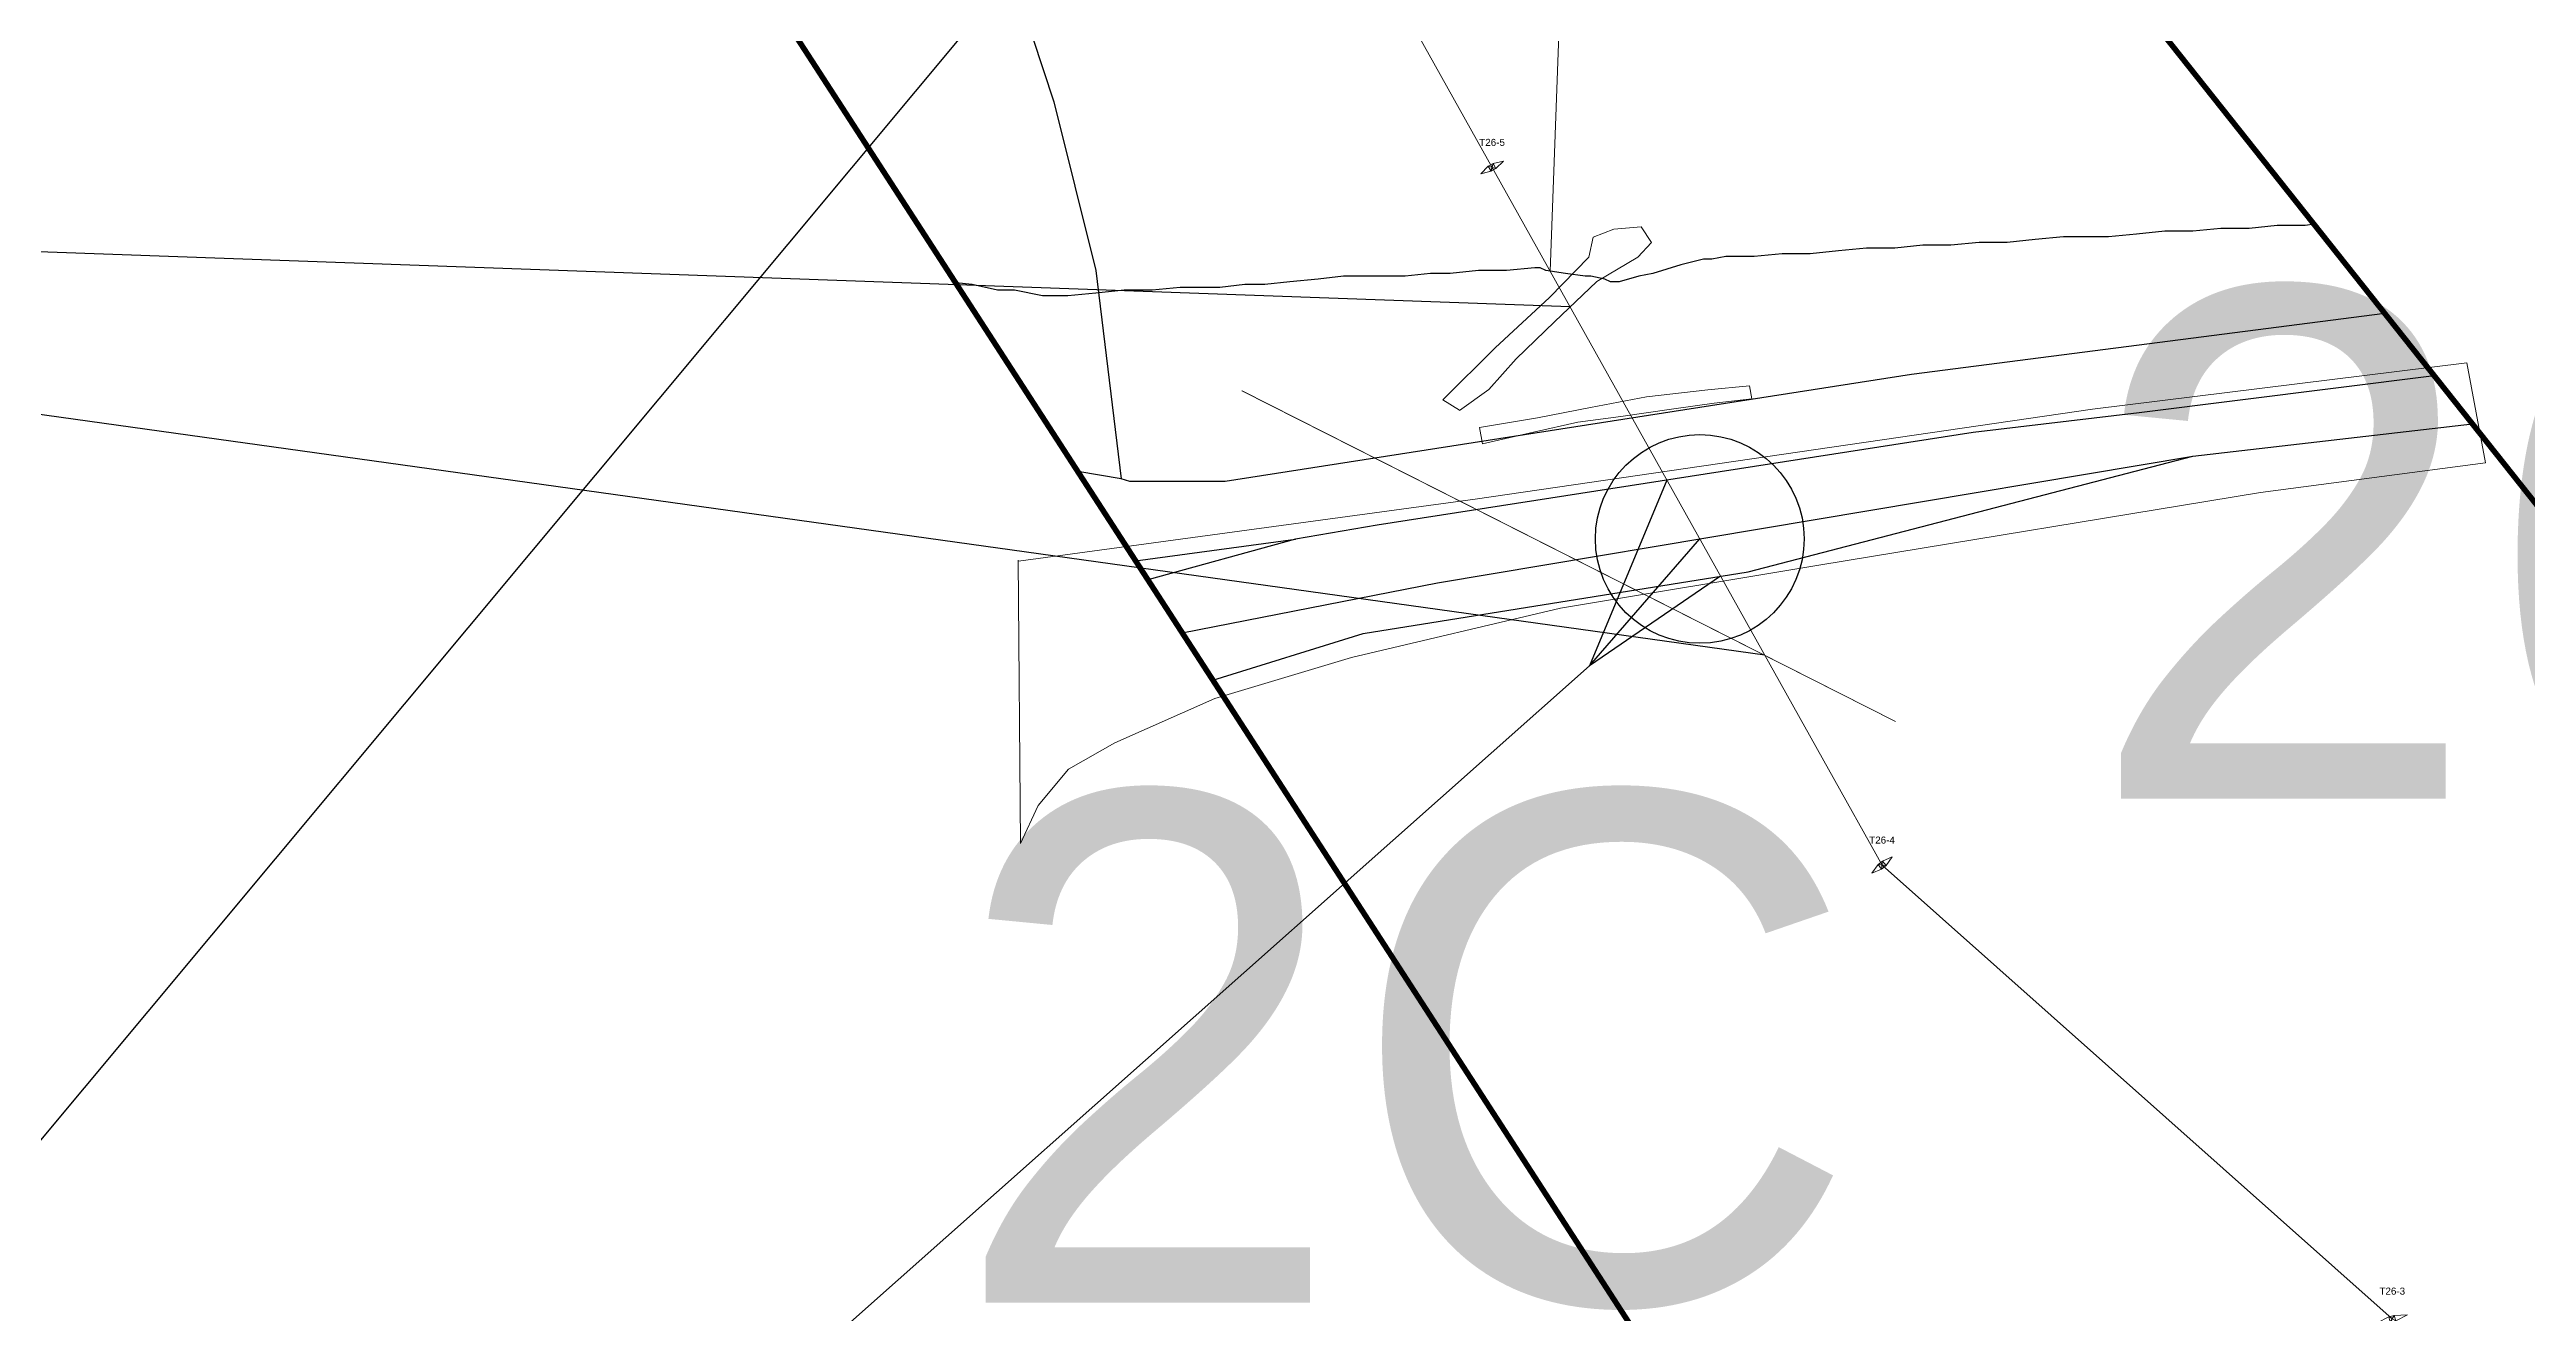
# Model space of a CAD drawing. Header units: metres. Extents: x -4 to 509425, y 7549 to 4732445.
# Drawn here: x 502728 to 503609, y 4727671 to 4728120 of the extents above; entities that cross this region are included whole.
import ezdxf

# ---------------------------------------------------------------- set-up
doc = ezdxf.new("R2010")
doc.units = ezdxf.units.M
doc.header["$LTSCALE"] = 0.01
doc.header["$MEASUREMENT"] = 0
doc.linetypes.add('ACAD_ISO03W100', pattern=[30, 12, -18])
doc.layers.get('0').update_dxf_attribs({"lineweight": 0})
for name, color, linetype in [('-- cruces', 6, 'Continuous'), ('-----caminos burgos', 2, 'Continuous'), ('_00_GASEODUCTOS_IGN', 190, 'Continuous'), ('autovias y carreteras CyL', 2, 'Continuous'), ('conducciones combustible CyL', 5, 'Continuous'), ('Cruces no definidos proyecto', 3, 'Continuous'), ('gasoductosoleoducto  burgos', 2, 'Continuous')]:
    doc.layers.add(name, color=color, linetype=linetype)
for name, color, linetype, lineweight in [('---contorno', 7, 'Continuous', 0), ('Apoyos__ptw_', 7, 'Continuous', 0), ('Carretera__ptw_', 32, 'Continuous', 0), ('Cañada real vía verde camino o similar__ptw_', 32, 'Continuous', 0), ('Cruces no defindos en pyp', 4, 'Continuous', 0), ('Denominación apoyos__ptw_', 7, 'Continuous', 0), ('LEAR TRAMOS AEREOS', 2, 'Continuous', 0), ('LEAR TRAMOS AEREOS TEXTO', 2, 'Continuous', 0), ('Línea eléctrica__ptw_', 1, 'Continuous', 0), ('VCRB TEXTOS', 7, 'Continuous', 0), ('VCRB TRAMOS AEREOS', 2, 'Continuous', 0)]:
    doc.layers.add(name, color=color, linetype=linetype, lineweight=lineweight)
doc.styles.add('SOLARIA 2', font='arial.ttf')
doc.styles.get("Standard").update_dxf_attribs({"font": 'arial.ttf'})

# ---------------------------------------------------------------- blocks, each defined once
blk = doc.blocks.new('ggg')
for p, q in [((503067.95, 4728386, 473), (503072.15, 4728377.48, 473)), ((503077.97, 4728380.35, -7321.03), (503069.69, 4728386.98, 473)), ((503077.97, 4728380.35, -7321.03), (503072.15, 4728377.48, 473))]:
    blk.add_line(p, q)
at = {"layer": 'Apoyos__ptw_', "linetype": 'Continuous', "elevation": 473, "flags": 128}
blk.add_lwpolyline([(503068.33, 4728387.36), (503066.97, 4728387.75), (503068.72, 4728388.72), (503067.95, 4728386), (503069.69, 4728386.98), (503073.5, 4728378.11), (503067.95, 4728386), (503066.97, 4728387.75), (503069.69, 4728386.98), (503068.72, 4728388.72)], dxfattribs=at)
for points in [[(503237.14, 4728075.87), (503240.77, 4728076.76), (503239.8, 4728078.5), (503242.52, 4728077.73), (503241.54, 4728079.48), (503245.18, 4728080.36), (503242.52, 4728077.73), (503240.77, 4728076.76), (503241.54, 4728079.48), (503239.8, 4728078.5)], [(503376.23, 4727827.13), (503379.67, 4727828.6), (503378.41, 4727830.16), (503381.23, 4727829.86), (503379.97, 4727831.42), (503383.41, 4727832.89), (503381.23, 4727829.86), (503379.67, 4727828.6), (503379.97, 4727831.42), (503378.41, 4727830.16)], [(503555.82, 4727667.23), (503560.52, 4727667.4), (503560.02, 4727669.34), (503562.46, 4727667.9), (503561.96, 4727669.84), (503566.66, 4727670.02), (503562.46, 4727667.9), (503560.52, 4727667.4), (503561.96, 4727669.84), (503560.02, 4727669.34)], [(503475.84, 4727441.06), (503478.9, 4727438.92), (503479.57, 4727440.8), (503480.78, 4727438.25), (503481.45, 4727440.14), (503484.51, 4727437.99), (503480.78, 4727438.25), (503478.9, 4727438.92), (503481.45, 4727440.14), (503479.57, 4727440.8)]]:
    blk.add_lwpolyline(points, close=True, dxfattribs=at)
at = {"layer": 'Carretera__ptw_', "linetype": 'Continuous', "elevation": 473, "flags": 128}
blk.add_lwpolyline([(503072.77, 4727938.08), (503235.11, 4727960.07), (503454.7, 4727992.19), (503587.71, 4728008.6), (503594.35, 4727972.99), (503514.4, 4727962.52), (503357.3, 4727936.68), (503265.48, 4727921.32), (503191.12, 4727903.87), (503142.59, 4727889.2), (503106.98, 4727873.49), (503090.58, 4727864.07), (503079.75, 4727851.15), (503073.47, 4727837.71), (503072.6, 4727938.43), (503072.77, 4727938.08)], dxfattribs=at)
blk.add_lwpolyline([(503072.77, 4727938.08), (503235.11, 4727960.07), (503454.7, 4727992.19), (503587.71, 4728008.6), (503594.35, 4727972.99), (503514.4, 4727962.52), (503357.3, 4727936.68), (503265.48, 4727921.32), (503191.12, 4727903.87), (503142.59, 4727889.2), (503106.98, 4727873.49), (503090.58, 4727864.07), (503079.75, 4727851.15), (503073.47, 4727837.71), (503072.6, 4727938.43), (503072.77, 4727938.08)], dxfattribs=at)
at = {"layer": 'Cañada real vía verde camino o similar__ptw_', "linetype": 'Continuous', "elevation": 473, "flags": 128}
for points in [[(503229.61, 4727991.67), (503229.52, 4727991.75), (503223.67, 4727995.51), (503223.67, 4727995.51), (503223.67, 4727995.51), (503223.67, 4727995.51), (503223.67, 4727995.51), (503223.67, 4727995.51), (503223.67, 4727995.51), (503223.67, 4727995.51), (503223.67, 4727995.51), (503223.67, 4727995.51), (503223.67, 4727995.51), (503223.67, 4727995.51), (503223.67, 4727995.51), (503223.67, 4727995.51), (503223.67, 4727995.51), (503223.67, 4727995.51), (503223.67, 4727995.51), (503223.67, 4727995.51), (503223.67, 4727995.51), (503223.67, 4727995.51), (503223.67, 4727995.51), (503223.67, 4727995.51), (503223.67, 4727995.51), (503223.67, 4727995.51), (503223.67, 4727995.51), (503223.67, 4727995.51), (503223.67, 4727995.51), (503223.67, 4727995.51), (503223.67, 4727995.51), (503223.67, 4727995.51), (503223.67, 4727995.51), (503223.67, 4727995.51), (503223.67, 4727995.51), (503223.67, 4727995.51), (503223.67, 4727995.51), (503242.26, 4728013.92), (503242.26, 4728013.92), (503261.55, 4728031.9), (503275.6, 4728046.13), (503277.09, 4728053.29), (503277.09, 4728053.29), (503277.09, 4728053.29), (503277.09, 4728053.29), (503277.09, 4728053.29), (503277.09, 4728053.29), (503277.09, 4728053.29), (503277.09, 4728053.29), (503277.09, 4728053.29), (503277.09, 4728053.29), (503277.09, 4728053.29), (503277.09, 4728053.29), (503277.09, 4728053.29), (503277.09, 4728053.29), (503277.09, 4728053.29), (503277.09, 4728053.29), (503277.09, 4728053.29), (503277.09, 4728053.29), (503277.09, 4728053.29), (503277.09, 4728053.29), (503284.42, 4728056.17), (503284.42, 4728056.17), (503284.42, 4728056.17), (503284.42, 4728056.17), (503284.42, 4728056.17), (503284.42, 4728056.17), (503284.42, 4728056.17), (503294.2, 4728056.95), (503294.2, 4728056.95), (503294.2, 4728056.95), (503294.2, 4728056.95), (503294.2, 4728056.95), (503294.2, 4728056.95), (503294.2, 4728056.95), (503294.2, 4728056.95), (503294.2, 4728056.95), (503294.2, 4728056.95), (503294.2, 4728056.95), (503294.2, 4728056.95), (503294.2, 4728056.95), (503294.2, 4728056.95), (503294.2, 4728056.95), (503294.2, 4728056.95), (503294.2, 4728056.95), (503294.2, 4728056.95), (503294.2, 4728056.95), (503294.2, 4728056.95), (503294.2, 4728056.95), (503297.86, 4728051.37), (503297.86, 4728051.37), (503297.86, 4728051.37), (503297.86, 4728051.37), (503297.86, 4728051.37), (503297.86, 4728051.37), (503297.86, 4728051.37), (503297.86, 4728051.37), (503297.86, 4728051.37), (503297.86, 4728051.37), (503297.86, 4728051.37), (503297.86, 4728051.37), (503297.86, 4728051.37), (503297.86, 4728051.37), (503297.86, 4728051.37), (503297.86, 4728051.37), (503297.86, 4728051.37), (503297.86, 4728051.37), (503297.86, 4728051.37), (503297.86, 4728051.37), (503297.86, 4728051.37), (503297.86, 4728051.37), (503297.86, 4728051.37), (503297.86, 4728051.37), (503297.86, 4728051.37), (503297.86, 4728051.37), (503292.97, 4728046.13), (503292.97, 4728046.13), (503292.97, 4728046.13), (503292.97, 4728046.13), (503292.97, 4728046.13), (503292.97, 4728046.13), (503278.4, 4728037.49), (503263.3, 4728023.17), (503249.77, 4728010), (503240, 4727999.17), (503240, 4727999.17), (503240, 4727999.17), (503240, 4727999.17), (503240, 4727999.17), (503229.61, 4727991.67), (503229.61, 4727991.67), (503229.61, 4727991.67), (503229.61, 4727991.67), (503229.61, 4727991.67), (503229.61, 4727991.67), (503229.61, 4727991.67), (503229.61, 4727991.67), (503229.61, 4727991.67), (503229.61, 4727991.67), (503229.61, 4727991.67), (503229.61, 4727991.67), (503229.61, 4727991.67), (503229.61, 4727991.67), (503229.61, 4727991.67), (503229.61, 4727991.67), (503229.61, 4727991.67), (503229.61, 4727991.67), (503229.61, 4727991.67), (503229.61, 4727991.67), (503229.61, 4727991.67), (503229.61, 4727991.67), (503229.61, 4727991.67), (503229.61, 4727991.67), (503229.61, 4727991.67), (503229.61, 4727991.67), (503229.61, 4727991.67), (503229.61, 4727991.67)], [(503229.61, 4727991.67), (503229.52, 4727991.75), (503223.67, 4727995.51), (503223.67, 4727995.51), (503223.67, 4727995.51), (503223.67, 4727995.51), (503223.67, 4727995.51), (503223.67, 4727995.51), (503223.67, 4727995.51), (503223.67, 4727995.51), (503223.67, 4727995.51), (503223.67, 4727995.51), (503223.67, 4727995.51), (503223.67, 4727995.51), (503223.67, 4727995.51), (503223.67, 4727995.51), (503223.67, 4727995.51), (503223.67, 4727995.51), (503223.67, 4727995.51), (503223.67, 4727995.51), (503223.67, 4727995.51), (503223.67, 4727995.51), (503223.67, 4727995.51), (503223.67, 4727995.51), (503223.67, 4727995.51), (503223.67, 4727995.51), (503223.67, 4727995.51), (503223.67, 4727995.51), (503223.67, 4727995.51), (503223.67, 4727995.51), (503223.67, 4727995.51), (503223.67, 4727995.51), (503223.67, 4727995.51), (503223.67, 4727995.51), (503223.67, 4727995.51), (503223.67, 4727995.51), (503223.67, 4727995.51), (503242.26, 4728013.92), (503242.26, 4728013.92), (503261.55, 4728031.9), (503275.6, 4728046.13), (503277.09, 4728053.29), (503277.09, 4728053.29), (503277.09, 4728053.29), (503277.09, 4728053.29), (503277.09, 4728053.29), (503277.09, 4728053.29), (503277.09, 4728053.29), (503277.09, 4728053.29), (503277.09, 4728053.29), (503277.09, 4728053.29), (503277.09, 4728053.29), (503277.09, 4728053.29), (503277.09, 4728053.29), (503277.09, 4728053.29), (503277.09, 4728053.29), (503277.09, 4728053.29), (503277.09, 4728053.29), (503277.09, 4728053.29), (503277.09, 4728053.29), (503277.09, 4728053.29), (503284.42, 4728056.17), (503284.42, 4728056.17), (503284.42, 4728056.17), (503284.42, 4728056.17), (503284.42, 4728056.17), (503284.42, 4728056.17), (503284.42, 4728056.17), (503294.2, 4728056.95), (503294.2, 4728056.95), (503294.2, 4728056.95), (503294.2, 4728056.95), (503294.2, 4728056.95), (503294.2, 4728056.95), (503294.2, 4728056.95), (503294.2, 4728056.95), (503294.2, 4728056.95), (503294.2, 4728056.95), (503294.2, 4728056.95), (503294.2, 4728056.95), (503294.2, 4728056.95), (503294.2, 4728056.95), (503294.2, 4728056.95), (503294.2, 4728056.95), (503294.2, 4728056.95), (503294.2, 4728056.95), (503294.2, 4728056.95), (503294.2, 4728056.95), (503294.2, 4728056.95), (503297.86, 4728051.37), (503297.86, 4728051.37), (503297.86, 4728051.37), (503297.86, 4728051.37), (503297.86, 4728051.37), (503297.86, 4728051.37), (503297.86, 4728051.37), (503297.86, 4728051.37), (503297.86, 4728051.37), (503297.86, 4728051.37), (503297.86, 4728051.37), (503297.86, 4728051.37), (503297.86, 4728051.37), (503297.86, 4728051.37), (503297.86, 4728051.37), (503297.86, 4728051.37), (503297.86, 4728051.37), (503297.86, 4728051.37), (503297.86, 4728051.37), (503297.86, 4728051.37), (503297.86, 4728051.37), (503297.86, 4728051.37), (503297.86, 4728051.37), (503297.86, 4728051.37), (503297.86, 4728051.37), (503297.86, 4728051.37), (503292.97, 4728046.13), (503292.97, 4728046.13), (503292.97, 4728046.13), (503292.97, 4728046.13), (503292.97, 4728046.13), (503292.97, 4728046.13), (503278.4, 4728037.49), (503263.3, 4728023.17), (503249.77, 4728010), (503240, 4727999.17), (503240, 4727999.17), (503240, 4727999.17), (503240, 4727999.17), (503240, 4727999.17), (503229.61, 4727991.67), (503229.61, 4727991.67), (503229.61, 4727991.67), (503229.61, 4727991.67), (503229.61, 4727991.67), (503229.61, 4727991.67), (503229.61, 4727991.67), (503229.61, 4727991.67), (503229.61, 4727991.67), (503229.61, 4727991.67), (503229.61, 4727991.67), (503229.61, 4727991.67), (503229.61, 4727991.67), (503229.61, 4727991.67), (503229.61, 4727991.67), (503229.61, 4727991.67), (503229.61, 4727991.67), (503229.61, 4727991.67), (503229.61, 4727991.67), (503229.61, 4727991.67), (503229.61, 4727991.67), (503229.61, 4727991.67), (503229.61, 4727991.67), (503229.61, 4727991.67), (503229.61, 4727991.67), (503229.61, 4727991.67), (503229.61, 4727991.67), (503229.61, 4727991.67)], [(503236.71, 4727985.56), (503257.28, 4727989.05), (503276.13, 4727992.72), (503276.13, 4727992.72), (503296.03, 4727996.56), (503296.03, 4727996.56), (503296.03, 4727996.56), (503317.85, 4727999), (503317.85, 4727999), (503332.69, 4728000.4), (503332.69, 4728000.4), (503332.69, 4728000.4), (503332.69, 4728000.4), (503332.69, 4728000.4), (503332.69, 4728000.4), (503332.69, 4728000.4), (503332.69, 4728000.4), (503332.69, 4728000.4), (503332.69, 4728000.4), (503332.69, 4728000.4), (503332.69, 4728000.4), (503332.69, 4728000.4), (503332.69, 4728000.4), (503332.69, 4728000.4), (503332.69, 4728000.4), (503332.69, 4728000.4), (503332.69, 4728000.4), (503332.69, 4728000.4), (503332.69, 4728000.4), (503332.69, 4728000.4), (503332.69, 4728000.4), (503332.69, 4728000.4), (503332.69, 4728000.4), (503332.69, 4728000.4), (503332.69, 4728000.4), (503332.69, 4728000.4), (503332.69, 4728000.4), (503332.69, 4728000.4), (503333.56, 4727995.86), (503333.56, 4727995.86), (503333.56, 4727995.86), (503333.56, 4727995.86), (503333.56, 4727995.86), (503333.56, 4727995.86), (503333.56, 4727995.86), (503333.56, 4727995.86), (503333.56, 4727995.86), (503333.56, 4727995.86), (503333.56, 4727995.86), (503333.56, 4727995.86), (503333.56, 4727995.86), (503333.56, 4727995.86), (503333.56, 4727995.86), (503333.56, 4727995.86), (503333.56, 4727995.86), (503333.56, 4727995.86), (503333.56, 4727995.86), (503333.56, 4727995.86), (503333.56, 4727995.86), (503333.56, 4727995.86), (503333.56, 4727995.86), (503333.56, 4727995.86), (503333.56, 4727995.86), (503333.56, 4727995.86), (503333.56, 4727995.86), (503333.56, 4727995.86), (503333.56, 4727995.86), (503333.56, 4727995.86), (503333.56, 4727995.86), (503333.56, 4727995.86), (503320.12, 4727994.28), (503304.93, 4727992.19), (503286.95, 4727989.57), (503286.95, 4727989.57), (503271.59, 4727987.48), (503255.88, 4727983.99), (503237.73, 4727979.8), (503237.73, 4727979.8), (503237.73, 4727979.8), (503237.73, 4727979.8), (503237.73, 4727979.8), (503237.73, 4727979.8), (503237.73, 4727979.8), (503237.73, 4727979.8), (503237.73, 4727979.8), (503237.73, 4727979.8), (503237.73, 4727979.8), (503237.73, 4727979.8), (503237.73, 4727979.8), (503237.73, 4727979.8), (503237.73, 4727979.8), (503237.73, 4727979.8), (503237.73, 4727979.8), (503237.73, 4727979.8), (503237.73, 4727979.8), (503237.73, 4727979.8), (503237.73, 4727979.8), (503237.73, 4727979.8), (503237.73, 4727979.8), (503237.73, 4727979.8), (503237.73, 4727979.8), (503237.73, 4727979.8), (503237.73, 4727979.8), (503237.73, 4727979.8), (503237.73, 4727979.8), (503237.73, 4727979.8), (503237.73, 4727979.8), (503237.73, 4727979.8), (503236.71, 4727985.56)], [(503236.71, 4727985.56), (503257.28, 4727989.05), (503276.13, 4727992.72), (503276.13, 4727992.72), (503296.03, 4727996.56), (503296.03, 4727996.56), (503296.03, 4727996.56), (503317.85, 4727999), (503317.85, 4727999), (503332.69, 4728000.4), (503332.69, 4728000.4), (503332.69, 4728000.4), (503332.69, 4728000.4), (503332.69, 4728000.4), (503332.69, 4728000.4), (503332.69, 4728000.4), (503332.69, 4728000.4), (503332.69, 4728000.4), (503332.69, 4728000.4), (503332.69, 4728000.4), (503332.69, 4728000.4), (503332.69, 4728000.4), (503332.69, 4728000.4), (503332.69, 4728000.4), (503332.69, 4728000.4), (503332.69, 4728000.4), (503332.69, 4728000.4), (503332.69, 4728000.4), (503332.69, 4728000.4), (503332.69, 4728000.4), (503332.69, 4728000.4), (503332.69, 4728000.4), (503332.69, 4728000.4), (503332.69, 4728000.4), (503332.69, 4728000.4), (503332.69, 4728000.4), (503332.69, 4728000.4), (503332.69, 4728000.4), (503333.56, 4727995.86), (503333.56, 4727995.86), (503333.56, 4727995.86), (503333.56, 4727995.86), (503333.56, 4727995.86), (503333.56, 4727995.86), (503333.56, 4727995.86), (503333.56, 4727995.86), (503333.56, 4727995.86), (503333.56, 4727995.86), (503333.56, 4727995.86), (503333.56, 4727995.86), (503333.56, 4727995.86), (503333.56, 4727995.86), (503333.56, 4727995.86), (503333.56, 4727995.86), (503333.56, 4727995.86), (503333.56, 4727995.86), (503333.56, 4727995.86), (503333.56, 4727995.86), (503333.56, 4727995.86), (503333.56, 4727995.86), (503333.56, 4727995.86), (503333.56, 4727995.86), (503333.56, 4727995.86), (503333.56, 4727995.86), (503333.56, 4727995.86), (503333.56, 4727995.86), (503333.56, 4727995.86), (503333.56, 4727995.86), (503333.56, 4727995.86), (503333.56, 4727995.86), (503320.12, 4727994.28), (503304.93, 4727992.19), (503286.95, 4727989.57), (503286.95, 4727989.57), (503271.59, 4727987.48), (503255.88, 4727983.99), (503237.73, 4727979.8), (503237.73, 4727979.8), (503237.73, 4727979.8), (503237.73, 4727979.8), (503237.73, 4727979.8), (503237.73, 4727979.8), (503237.73, 4727979.8), (503237.73, 4727979.8), (503237.73, 4727979.8), (503237.73, 4727979.8), (503237.73, 4727979.8), (503237.73, 4727979.8), (503237.73, 4727979.8), (503237.73, 4727979.8), (503237.73, 4727979.8), (503237.73, 4727979.8), (503237.73, 4727979.8), (503237.73, 4727979.8), (503237.73, 4727979.8), (503237.73, 4727979.8), (503237.73, 4727979.8), (503237.73, 4727979.8), (503237.73, 4727979.8), (503237.73, 4727979.8), (503237.73, 4727979.8), (503237.73, 4727979.8), (503237.73, 4727979.8), (503237.73, 4727979.8), (503237.73, 4727979.8), (503237.73, 4727979.8), (503237.73, 4727979.8), (503237.73, 4727979.8), (503236.71, 4727985.56)], [(503553.85, 4727415.77), (503553.85, 4727410.04), (503553.85, 4727410.04), (503553.85, 4727410.04), (503553.85, 4727410.04), (503553.85, 4727410.04), (503553.85, 4727410.04), (503553.85, 4727410.04), (503553.85, 4727410.04), (503553.85, 4727410.04), (503553.85, 4727410.04), (503553.85, 4727410.04), (503553.85, 4727410.04), (503553.85, 4727410.04), (503553.85, 4727410.04), (503553.85, 4727410.04), (503553.85, 4727410.04), (503553.85, 4727410.04), (503553.85, 4727410.04), (503553.85, 4727410.04), (503553.85, 4727410.04), (503553.85, 4727410.04), (503553.85, 4727410.04), (503553.85, 4727410.04), (503553.85, 4727410.04), (503553.85, 4727410.04), (503553.85, 4727410.04), (503553.85, 4727410.04), (503553.85, 4727410.04), (503553.85, 4727410.04), (503553.85, 4727410.04), (503553.85, 4727410.04), (503553.85, 4727410.04), (503553.85, 4727410.04), (503553.85, 4727410.04), (503553.85, 4727410.04), (503473.55, 4727426.8), (503440.39, 4727430.29), (503440.39, 4727430.29), (503440.39, 4727430.29), (503440.39, 4727430.29), (503440.39, 4727430.29), (503440.39, 4727430.29), (503440.39, 4727430.29), (503440.39, 4727430.29), (503440.39, 4727430.29), (503440.39, 4727430.29), (503440.39, 4727430.29), (503440.39, 4727430.29), (503440.39, 4727430.29), (503440.39, 4727430.29), (503440.39, 4727430.29), (503440.39, 4727430.29), (503440.39, 4727430.29), (503440.39, 4727430.29), (503440.39, 4727430.29), (503440.39, 4727430.29), (503440.39, 4727430.29), (503440.39, 4727430.29), (503440.39, 4727430.29), (503440.39, 4727430.29), (503440.39, 4727430.29), (503440.39, 4727430.29), (503440.39, 4727430.29), (503440.04, 4727434.48), (503440.04, 4727434.48), (503440.04, 4727434.48), (503440.04, 4727434.48), (503440.04, 4727434.48), (503440.04, 4727434.48), (503440.04, 4727434.48), (503440.04, 4727434.48), (503440.04, 4727434.48), (503440.04, 4727434.48), (503440.04, 4727434.48), (503440.04, 4727434.48), (503440.04, 4727434.48), (503440.04, 4727434.48), (503440.04, 4727434.48), (503440.04, 4727434.48), (503440.04, 4727434.48), (503440.04, 4727434.48), (503440.04, 4727434.48), (503440.04, 4727434.48), (503440.04, 4727434.48), (503440.04, 4727434.48), (503440.04, 4727434.48), (503440.04, 4727434.48), (503440.04, 4727434.48), (503440.04, 4727434.48), (503440.04, 4727434.48), (503440.04, 4727434.48), (503440.04, 4727434.48), (503440.04, 4727434.48), (503440.04, 4727434.48), (503440.04, 4727434.48), (503440.04, 4727434.48), (503440.04, 4727434.48), (503476.35, 4727430.99), (503476.35, 4727430.99), (503476.35, 4727430.99), (503553.85, 4727415.77)], [(503553.85, 4727415.77), (503553.85, 4727410.04), (503553.85, 4727410.04), (503553.85, 4727410.04), (503553.85, 4727410.04), (503553.85, 4727410.04), (503553.85, 4727410.04), (503553.85, 4727410.04), (503553.85, 4727410.04), (503553.85, 4727410.04), (503553.85, 4727410.04), (503553.85, 4727410.04), (503553.85, 4727410.04), (503553.85, 4727410.04), (503553.85, 4727410.04), (503553.85, 4727410.04), (503553.85, 4727410.04), (503553.85, 4727410.04), (503553.85, 4727410.04), (503553.85, 4727410.04), (503553.85, 4727410.04), (503553.85, 4727410.04), (503553.85, 4727410.04), (503553.85, 4727410.04), (503553.85, 4727410.04), (503553.85, 4727410.04), (503553.85, 4727410.04), (503553.85, 4727410.04), (503553.85, 4727410.04), (503553.85, 4727410.04), (503553.85, 4727410.04), (503553.85, 4727410.04), (503553.85, 4727410.04), (503553.85, 4727410.04), (503553.85, 4727410.04), (503553.85, 4727410.04), (503473.55, 4727426.8), (503440.39, 4727430.29), (503440.39, 4727430.29), (503440.39, 4727430.29), (503440.39, 4727430.29), (503440.39, 4727430.29), (503440.39, 4727430.29), (503440.39, 4727430.29), (503440.39, 4727430.29), (503440.39, 4727430.29), (503440.39, 4727430.29), (503440.39, 4727430.29), (503440.39, 4727430.29), (503440.39, 4727430.29), (503440.39, 4727430.29), (503440.39, 4727430.29), (503440.39, 4727430.29), (503440.39, 4727430.29), (503440.39, 4727430.29), (503440.39, 4727430.29), (503440.39, 4727430.29), (503440.39, 4727430.29), (503440.39, 4727430.29), (503440.39, 4727430.29), (503440.39, 4727430.29), (503440.39, 4727430.29), (503440.39, 4727430.29), (503440.39, 4727430.29), (503440.04, 4727434.48), (503440.04, 4727434.48), (503440.04, 4727434.48), (503440.04, 4727434.48), (503440.04, 4727434.48), (503440.04, 4727434.48), (503440.04, 4727434.48), (503440.04, 4727434.48), (503440.04, 4727434.48), (503440.04, 4727434.48), (503440.04, 4727434.48), (503440.04, 4727434.48), (503440.04, 4727434.48), (503440.04, 4727434.48), (503440.04, 4727434.48), (503440.04, 4727434.48), (503440.04, 4727434.48), (503440.04, 4727434.48), (503440.04, 4727434.48), (503440.04, 4727434.48), (503440.04, 4727434.48), (503440.04, 4727434.48), (503440.04, 4727434.48), (503440.04, 4727434.48), (503440.04, 4727434.48), (503440.04, 4727434.48), (503440.04, 4727434.48), (503440.04, 4727434.48), (503440.04, 4727434.48), (503440.04, 4727434.48), (503440.04, 4727434.48), (503440.04, 4727434.48), (503440.04, 4727434.48), (503440.04, 4727434.48), (503476.35, 4727430.99), (503476.35, 4727430.99), (503476.35, 4727430.99), (503553.85, 4727415.77)]]:
    blk.add_lwpolyline(points, dxfattribs=at)
at = {"layer": 'Línea eléctrica__ptw_', "linetype": 'Continuous', "elevation": 473, "flags": 128}
blk.add_lwpolyline([(503152.24, 4727998.67), (503384.62, 4727881.11)], dxfattribs=at)
at = {"layer": 'Denominación apoyos__ptw_', "linetype": 'Continuous', "char_height": 2.5, "attachment_point": 8, "line_spacing_factor": 0.5}
for s, insert in [('T7-1', (503068.33, 4728390.36, 473)), ('T26-5', (503241.16, 4728085.72, 473)), ('T26-4', (503379.82, 4727837.61, 473)), ('T26-3', (503561.24, 4727677.22, 473)), ('T26-2', (503480.17, 4727447.13, 473))]:
    blk.add_mtext(s, dxfattribs=dict(at, insert=insert))

msp = doc.modelspace()

# ---------------------------------------------------------------- linework, layer by layer
at = {"layer": '-- cruces', "elevation": 473}
for points in [[(503149.784, 4728241.616), (501693.799, 4726495.743)], [(503303.322, 4727966.888), (503275.749, 4727900.828), (503315.005, 4727945.983)]]:
    msp.add_lwpolyline(points, dxfattribs=at)
at = {"layer": '-- cruces'}
msp.add_lwpolyline([(503322.418, 4727932.719), (503275.749, 4727900.828), (501693.799, 4726495.743)], dxfattribs=at)
msp.add_circle((503315.005, 4727945.983, 473), 37.107, dxfattribs=at)
at = {"layer": '-----caminos burgos'}
for points in [[(503011.06, 4728400.472, 474.285), (503039.308, 4728288.421, 474.233), (503066.306, 4728159.417, 474.965), (503085.304, 4728101.416, 473.908), (503100.303, 4728041.415, 472.79), (503109.302, 4727967.412, 471.782)], [(503558.56, 4728026.183, 472.735), (503390.303, 4728004.417, 472.885), (503146.301, 4727966.413, 471.731), (503112.301, 4727966.412, 471.782), (503109.302, 4727967.412, 471.782)], [(503558.56, 4728026.183, 472.735), (503390.303, 4728004.417, 472.885), (503146.301, 4727966.413, 471.731), (503112.301, 4727966.412, 471.782), (503109.302, 4727967.412, 471.782)], [(503109.302, 4727967.412, 471.782), (503093.829, 4727969.991, 471.923)]]:
    msp.add_polyline3d(points, dxfattribs=at)
at = {"layer": '---contorno', "color": 5}
msp.add_lwpolyline([(500101.359, 4726764.898, 2, 2, 0), (499848.686, 4727074.922, 2, 2, 0), (502059.711, 4728810.857, 2, 2, 0), (503063.168, 4728593.136, 2, 2, 0), (505034.679, 4729304.281, 2, 2, 0), (506964.132, 4729644.75, 2, 2, 0), (508238.114, 4729032.085, 2, 2, 0), (508444.483, 4728200.462, 2, 2, 0), (508077.759, 4728126.8, 2, 2, 0), (507934.475, 4728602.294, 2, 2, 0), (507662.185, 4728577.11, 2, 2, 0), (506909.919, 4729232.223, 2, 2, 0), (505556.242, 4728931.649, 2, 2, 0), (505134.924, 4728915.3, 2, 2, 0), (503358.148, 4728278.746, 2, 2, 0), (503794.64, 4727728.673, 2, 2, 0), (503511.071, 4726957.052, 2, 2, 0), (503119.453, 4727094.69, 2, 2, 0), (503327.838, 4727608.568, 2, 2, 0), (502937.758, 4728211.039, 2, 2, 0), (502180.624, 4728408.737, 2, 2, 0)], format="xyseb", dxfattribs=at)
at = {"layer": '---contorno', "elevation": 468.309}
msp.add_lwpolyline([(503332.248, 4727934.297), (503332.248, 4727934.297), (503332.248, 4727934.297)], dxfattribs=at)
at = {"color": 5, "const_width": 2}
msp.add_lwpolyline([(502180.624, 4728408.737), (502937.758, 4728211.039), (503327.838, 4727608.568), (503119.453, 4727094.69), (503511.071, 4726957.052), (503794.64, 4727728.673), (503358.148, 4728278.746), (505134.924, 4728915.3), (505556.242, 4728931.649), (506909.919, 4729232.223), (507662.185, 4728577.11), (507934.475, 4728602.294), (508077.759, 4728126.8), (508444.483, 4728200.462), (508238.114, 4729032.085), (506964.132, 4729644.75), (505034.679, 4729304.281), (503063.168, 4728593.136), (502059.711, 4728810.857), (499848.686, 4727074.922), (500101.359, 4726764.898), (502180.624, 4728408.737)], close=True, dxfattribs=at)
at = {"layer": '_00_GASEODUCTOS_IGN'}
msp.add_polyline3d([(503533.42, 4728057.866, 471.6), (503530.306, 4728057.421, 471.6), (503520.306, 4728057.421, 471.5), (503510.306, 4728056.421, 471.4), (503500.305, 4728056.421, 471.4), (503490.305, 4728055.42, 471.3), (503480.305, 4728055.42, 471.3), (503470.305, 4728054.42, 471.2), (503460.305, 4728053.42, 471.3), (503452.305, 4728053.42, 471.4), (503444.305, 4728053.42, 471.5), (503434.305, 4728052.42, 471.6), (503424.305, 4728051.42, 471.3), (503414.305, 4728051.419, 471.5), (503404.305, 4728050.419, 471.4), (503394.305, 4728050.419, 471.1), (503384.305, 4728049.419, 471.2), (503374.305, 4728049.419, 471.2), (503364.305, 4728048.419, 471.2), (503354.305, 4728047.419, 471.3), (503344.305, 4728047.419, 471.6), (503334.305, 4728046.418, 471.7), (503324.305, 4728046.418, 472), (503319.305, 4728045.418, 472.1), (503316.305, 4728045.418, 472.2), (503308.305, 4728043.418, 472.5), (503298.305, 4728040.418, 472.8), (503293.305, 4728039.418, 472.9), (503286.304, 4728037.418, 472.9), (503284.304, 4728037.418, 473), (503283.304, 4728037.418, 473.1), (503281.304, 4728038.418, 473.3), (503276.305, 4728039.418, 473.2), (503274.304, 4728039.418, 473.2), (503267.304, 4728040.417, 473.1), (503260.304, 4728041.417, 473.1), (503258.305, 4728042.417, 473.1), (503256.305, 4728042.417, 473.1), (503246.304, 4728041.417, 473.2), (503236.304, 4728041.417, 473.4), (503226.304, 4728040.417, 473.7), (503219.304, 4728040.417, 474.4), (503210.304, 4728039.417, 475.4), (503200.304, 4728039.417, 475.4), (503198.304, 4728039.417, 475.4), (503188.304, 4728039.417, 475.5), (503179.304, 4728038.416, 475.4), (503169.304, 4728037.416, 475.2), (503160.304, 4728036.416, 474.8), (503153.304, 4728036.416, 474.6), (503144.304, 4728035.416, 474.3), (503134.304, 4728035.416, 473.9), (503130.304, 4728035.416, 473.7), (503120.304, 4728034.416, 473.4), (503110.304, 4728034.416, 473.5), (503100.304, 4728033.415, 472.8), (503090.304, 4728032.415, 472.9), (503083.304, 4728032.415, 472.9), (503081.304, 4728032.415, 472.9), (503071.304, 4728034.415, 473.1), (503065.304, 4728034.415, 473.2), (503056.304, 4728036.415, 473.4), (503050.441, 4728037.001, 473.459)], dxfattribs=at)
msp.add_polyline3d([(503533.42, 4728057.866, 471.6), (503530.306, 4728057.421, 471.6), (503520.306, 4728057.421, 471.5), (503510.306, 4728056.421, 471.4), (503500.305, 4728056.421, 471.4), (503490.305, 4728055.42, 471.3), (503480.305, 4728055.42, 471.3), (503470.305, 4728054.42, 471.2), (503460.305, 4728053.42, 471.3), (503452.305, 4728053.42, 471.4), (503444.305, 4728053.42, 471.5), (503434.305, 4728052.42, 471.6), (503424.305, 4728051.42, 471.3), (503414.305, 4728051.419, 471.5), (503404.305, 4728050.419, 471.4), (503394.305, 4728050.419, 471.1), (503384.305, 4728049.419, 471.2), (503374.305, 4728049.419, 471.2), (503364.305, 4728048.419, 471.2), (503354.305, 4728047.419, 471.3), (503344.305, 4728047.419, 471.6), (503334.305, 4728046.418, 471.7), (503324.305, 4728046.418, 472), (503319.305, 4728045.418, 472.1), (503316.305, 4728045.418, 472.2), (503308.305, 4728043.418, 472.5), (503298.305, 4728040.418, 472.8), (503293.305, 4728039.418, 472.9), (503286.304, 4728037.418, 472.9), (503284.304, 4728037.418, 473), (503283.304, 4728037.418, 473.1), (503281.304, 4728038.418, 473.3), (503276.305, 4728039.418, 473.2), (503274.304, 4728039.418, 473.2), (503267.304, 4728040.417, 473.1), (503260.304, 4728041.417, 473.1), (503258.305, 4728042.417, 473.1), (503256.305, 4728042.417, 473.1), (503246.304, 4728041.417, 473.2), (503236.304, 4728041.417, 473.4), (503226.304, 4728040.417, 473.7), (503219.304, 4728040.417, 474.4), (503210.304, 4728039.417, 475.4), (503200.304, 4728039.417, 475.4), (503198.304, 4728039.417, 475.4), (503188.304, 4728039.417, 475.5), (503179.304, 4728038.416, 475.4), (503169.304, 4728037.416, 475.2), (503160.304, 4728036.416, 474.8), (503153.304, 4728036.416, 474.6), (503144.304, 4728035.416, 474.3), (503134.304, 4728035.416, 473.9), (503130.304, 4728035.416, 473.7), (503120.304, 4728034.416, 473.4), (503110.304, 4728034.416, 473.5), (503100.304, 4728033.415, 472.8), (503090.304, 4728032.415, 472.9), (503083.304, 4728032.415, 472.9), (503081.304, 4728032.415, 472.9), (503071.304, 4728034.415, 473.1), (503065.304, 4728034.415, 473.2), (503056.304, 4728036.415, 473.4), (503050.441, 4728037.001, 473.459)], dxfattribs=at)
at = {"layer": 'Apoyos__ptw_', "color": 2, "linetype": 'Continuous', "elevation": 473, "flags": 128}
for points in [[(503237.144, 4728075.872), (503240.775, 4728076.755), (503239.799, 4728078.501), (503242.521, 4728077.731), (503241.545, 4728079.477), (503245.175, 4728080.36), (503242.521, 4728077.731), (503240.775, 4728076.755), (503241.545, 4728079.477), (503239.799, 4728078.501)], [(503376.233, 4727827.13), (503379.666, 4727828.604), (503378.414, 4727830.164), (503381.225, 4727829.857), (503379.973, 4727831.416), (503383.406, 4727832.891), (503381.225, 4727829.857), (503379.666, 4727828.604), (503379.973, 4727831.416), (503378.414, 4727830.164)]]:
    msp.add_lwpolyline(points, close=True, dxfattribs=at)
at = {"layer": 'autovias y carreteras CyL'}
for points in [[(503576.161, 4728004.003, 469.468), (503471.269, 4727990.844, 469.404), (503412.269, 4727983.845, 468.713), (503200.268, 4727950.849, 468.285), (503171.268, 4727945.85, 468.152)], [(503576.161, 4728004.003, 469.468), (503471.269, 4727990.844, 469.404), (503412.269, 4727983.845, 468.713), (503200.268, 4727950.849, 468.285), (503171.268, 4727945.85, 468.152)], [(503576.161, 4728004.003, 469.468), (503471.269, 4727990.844, 469.404), (503412.269, 4727983.845, 468.713), (503200.268, 4727950.849, 468.285), (503171.268, 4727945.85, 468.152)], [(503576.161, 4728004.003, 469.468), (503471.269, 4727990.844, 469.404), (503412.269, 4727983.845, 468.713), (503200.268, 4727950.849, 468.285), (503171.268, 4727945.85, 468.152)], [(503576.161, 4728004.003, 469.468), (503471.269, 4727990.844, 469.404), (503412.269, 4727983.845, 468.713), (503200.268, 4727950.849, 468.285), (503171.268, 4727945.85, 468.152)], [(503576.161, 4728004.003, 469.468), (503471.269, 4727990.844, 469.404), (503412.269, 4727983.845, 468.713), (503200.268, 4727950.849, 468.285), (503171.268, 4727945.85, 468.152)], [(503490.304, 4727975.417, 469.719), (503589.731, 4727986.901, 470.158)], [(503490.304, 4727975.417, 469.719), (503589.731, 4727986.901, 470.158)], [(503490.304, 4727975.417, 469.719), (503589.731, 4727986.901, 470.158)], [(503130.991, 4727912.594, 467.604), (503221.703, 4727930.317, 468.112), (503490.304, 4727975.417, 469.719)], [(503130.991, 4727912.594, 467.604), (503221.703, 4727930.317, 468.112), (503490.304, 4727975.417, 469.719)], [(503130.991, 4727912.594, 467.604), (503221.703, 4727930.317, 468.112), (503490.304, 4727975.417, 469.719)], [(503130.991, 4727912.594, 467.604), (503221.703, 4727930.317, 468.112), (503490.304, 4727975.417, 469.719)], [(503130.991, 4727912.594, 467.604), (503221.703, 4727930.317, 468.112), (503490.304, 4727975.417, 469.719)], [(503130.991, 4727912.594, 467.604), (503221.703, 4727930.317, 468.112), (503490.304, 4727975.417, 469.719)], [(503141.904, 4727895.739, 468.671), (503195.33, 4727912.325, 467.612), (503332.248, 4727934.297, 468.309), (503490.304, 4727975.417, 469.719)], [(503141.904, 4727895.739, 468.671), (503195.33, 4727912.325, 467.612), (503332.248, 4727934.297, 468.309), (503490.304, 4727975.417, 469.719)], [(503114.398, 4727938.221, 468.157), (503171.268, 4727945.85, 468.152)], [(503114.398, 4727938.221, 468.157), (503171.268, 4727945.85, 468.152)], [(503171.268, 4727945.85, 468.152), (503118.804, 4727931.417, 467.914)], [(503171.268, 4727945.85, 468.152), (503118.804, 4727931.417, 467.914)], [(503171.268, 4727945.85, 468.152), (503118.804, 4727931.417, 467.914)], [(503171.268, 4727945.85, 468.152), (503118.804, 4727931.417, 467.914)], [(503171.268, 4727945.85, 468.152), (503118.804, 4727931.417, 467.914)], [(503171.268, 4727945.85, 468.152), (503118.804, 4727931.417, 467.914)]]:
    msp.add_polyline3d(points, dxfattribs=at)
at = {"layer": 'Carretera__ptw_', "color": 32, "linetype": 'Continuous', "elevation": 473, "flags": 128}
msp.add_lwpolyline([(503072.77, 4727938.078), (503235.109, 4727960.073), (503454.701, 4727992.191), (503587.714, 4728008.599), (503594.347, 4727972.99), (503514.4, 4727962.516), (503357.298, 4727936.682), (503265.481, 4727921.321), (503191.12, 4727903.865), (503142.593, 4727889.202), (503106.984, 4727873.492), (503090.575, 4727864.066), (503079.753, 4727851.149), (503073.469, 4727837.708), (503072.596, 4727938.428), (503072.77, 4727938.078)], dxfattribs=at)
at = {"layer": 'conducciones combustible CyL', "color": 8}
msp.add_polyline3d([(503533.42, 4728057.866, 471.6), (503530.306, 4728057.421, 471.6), (503520.306, 4728057.421, 471.5), (503510.306, 4728056.421, 471.4), (503500.305, 4728056.421, 471.4), (503490.305, 4728055.42, 471.3), (503480.305, 4728055.42, 471.3), (503470.305, 4728054.42, 471.2), (503460.305, 4728053.42, 471.3), (503452.305, 4728053.42, 471.4), (503444.305, 4728053.42, 471.5), (503434.305, 4728052.42, 471.6), (503424.305, 4728051.42, 471.3), (503414.305, 4728051.419, 471.5), (503404.305, 4728050.419, 471.4), (503394.305, 4728050.419, 471.1), (503384.305, 4728049.419, 471.2), (503374.305, 4728049.419, 471.2), (503364.305, 4728048.419, 471.2), (503354.305, 4728047.419, 471.3), (503344.305, 4728047.419, 471.6), (503334.305, 4728046.418, 471.7), (503324.305, 4728046.418, 472), (503319.305, 4728045.418, 472.1), (503316.305, 4728045.418, 472.2), (503308.305, 4728043.418, 472.5), (503298.305, 4728040.418, 472.8), (503293.305, 4728039.418, 472.9), (503286.304, 4728037.418, 472.9), (503284.304, 4728037.418, 473), (503283.304, 4728037.418, 473.1), (503281.304, 4728038.418, 473.3), (503276.305, 4728039.418, 473.2), (503274.304, 4728039.418, 473.2), (503267.304, 4728040.417, 473.1), (503260.304, 4728041.417, 473.1), (503258.305, 4728042.417, 473.1), (503256.305, 4728042.417, 473.1), (503246.304, 4728041.417, 473.2), (503236.304, 4728041.417, 473.4), (503226.304, 4728040.417, 473.7), (503219.304, 4728040.417, 474.4), (503210.304, 4728039.417, 475.4), (503200.304, 4728039.417, 475.4), (503198.304, 4728039.417, 475.4), (503188.304, 4728039.417, 475.5), (503179.304, 4728038.416, 475.4), (503169.304, 4728037.416, 475.2), (503160.304, 4728036.416, 474.8), (503153.304, 4728036.416, 474.6), (503144.304, 4728035.416, 474.3), (503134.304, 4728035.416, 473.9), (503130.304, 4728035.416, 473.7), (503120.304, 4728034.416, 473.4), (503110.304, 4728034.416, 473.5), (503100.304, 4728033.415, 472.8), (503090.304, 4728032.415, 472.9), (503083.304, 4728032.415, 472.9), (503081.304, 4728032.415, 472.9), (503071.304, 4728034.415, 473.1), (503065.304, 4728034.415, 473.2), (503056.304, 4728036.415, 473.4), (503050.441, 4728037.001, 473.459)], dxfattribs=at)
msp.add_polyline3d([(503533.42, 4728057.866, 471.6), (503530.306, 4728057.421, 471.6), (503520.306, 4728057.421, 471.5), (503510.306, 4728056.421, 471.4), (503500.305, 4728056.421, 471.4), (503490.305, 4728055.42, 471.3), (503480.305, 4728055.42, 471.3), (503470.305, 4728054.42, 471.2), (503460.305, 4728053.42, 471.3), (503452.305, 4728053.42, 471.4), (503444.305, 4728053.42, 471.5), (503434.305, 4728052.42, 471.6), (503424.305, 4728051.42, 471.3), (503414.305, 4728051.419, 471.5), (503404.305, 4728050.419, 471.4), (503394.305, 4728050.419, 471.1), (503384.305, 4728049.419, 471.2), (503374.305, 4728049.419, 471.2), (503364.305, 4728048.419, 471.2), (503354.305, 4728047.419, 471.3), (503344.305, 4728047.419, 471.6), (503334.305, 4728046.418, 471.7), (503324.305, 4728046.418, 472), (503319.305, 4728045.418, 472.1), (503316.305, 4728045.418, 472.2), (503308.305, 4728043.418, 472.5), (503298.305, 4728040.418, 472.8), (503293.305, 4728039.418, 472.9), (503286.304, 4728037.418, 472.9), (503284.304, 4728037.418, 473), (503283.304, 4728037.418, 473.1), (503281.304, 4728038.418, 473.3), (503276.305, 4728039.418, 473.2), (503274.304, 4728039.418, 473.2), (503267.304, 4728040.417, 473.1), (503260.304, 4728041.417, 473.1), (503258.305, 4728042.417, 473.1), (503256.305, 4728042.417, 473.1), (503246.304, 4728041.417, 473.2), (503236.304, 4728041.417, 473.4), (503226.304, 4728040.417, 473.7), (503219.304, 4728040.417, 474.4), (503210.304, 4728039.417, 475.4), (503200.304, 4728039.417, 475.4), (503198.304, 4728039.417, 475.4), (503188.304, 4728039.417, 475.5), (503179.304, 4728038.416, 475.4), (503169.304, 4728037.416, 475.2), (503160.304, 4728036.416, 474.8), (503153.304, 4728036.416, 474.6), (503144.304, 4728035.416, 474.3), (503134.304, 4728035.416, 473.9), (503130.304, 4728035.416, 473.7), (503120.304, 4728034.416, 473.4), (503110.304, 4728034.416, 473.5), (503100.304, 4728033.415, 472.8), (503090.304, 4728032.415, 472.9), (503083.304, 4728032.415, 472.9), (503081.304, 4728032.415, 472.9), (503071.304, 4728034.415, 473.1), (503065.304, 4728034.415, 473.2), (503056.304, 4728036.415, 473.4), (503050.441, 4728037.001, 473.459)], dxfattribs=at)
at = {"layer": 'Cruces no defindos en pyp', "elevation": 473}
msp.add_lwpolyline([(503149.784, 4728241.616), (503424.008, 4732445.174), (503261.788, 4728041.206)], dxfattribs=at)
at = {"layer": 'Cruces no definidos proyecto', "elevation": 473}
for points in [[(503338.114, 4727904.634), (502166.496, 4728068.16)], [(503268.899, 4728028.482), (502166.496, 4728068.16)]]:
    msp.add_lwpolyline(points, dxfattribs=at)
at = {"layer": 'gasoductosoleoducto  burgos'}
msp.add_polyline3d([(503533.42, 4728057.866, 471.6), (503530.306, 4728057.421, 471.6), (503520.306, 4728057.421, 471.5), (503510.306, 4728056.421, 471.4), (503500.305, 4728056.421, 471.4), (503490.305, 4728055.42, 471.3), (503480.305, 4728055.42, 471.3), (503470.305, 4728054.42, 471.2), (503460.305, 4728053.42, 471.3), (503452.305, 4728053.42, 471.4), (503444.305, 4728053.42, 471.5), (503434.305, 4728052.42, 471.6), (503424.305, 4728051.42, 471.3), (503414.305, 4728051.419, 471.5), (503404.305, 4728050.419, 471.4), (503394.305, 4728050.419, 471.1), (503384.305, 4728049.419, 471.2), (503374.305, 4728049.419, 471.2), (503364.305, 4728048.419, 471.2), (503354.305, 4728047.419, 471.3), (503344.305, 4728047.419, 471.6), (503334.305, 4728046.418, 471.7), (503324.305, 4728046.418, 472), (503319.305, 4728045.418, 472.1), (503316.305, 4728045.418, 472.2), (503308.305, 4728043.418, 472.5), (503298.305, 4728040.418, 472.8), (503293.305, 4728039.418, 472.9), (503286.304, 4728037.418, 472.9), (503284.304, 4728037.418, 473), (503283.304, 4728037.418, 473.1), (503281.304, 4728038.418, 473.3), (503276.305, 4728039.418, 473.2), (503274.304, 4728039.418, 473.2), (503267.304, 4728040.417, 473.1), (503260.304, 4728041.417, 473.1), (503258.305, 4728042.417, 473.1), (503256.305, 4728042.417, 473.1), (503246.304, 4728041.417, 473.2), (503236.304, 4728041.417, 473.4), (503226.304, 4728040.417, 473.7), (503219.304, 4728040.417, 474.4), (503210.304, 4728039.417, 475.4), (503200.304, 4728039.417, 475.4), (503198.304, 4728039.417, 475.4), (503188.304, 4728039.417, 475.5), (503179.304, 4728038.416, 475.4), (503169.304, 4728037.416, 475.2), (503160.304, 4728036.416, 474.8), (503153.304, 4728036.416, 474.6), (503144.304, 4728035.416, 474.3), (503134.304, 4728035.416, 473.9), (503130.304, 4728035.416, 473.7), (503120.304, 4728034.416, 473.4), (503110.304, 4728034.416, 473.5), (503100.304, 4728033.415, 472.8), (503090.304, 4728032.415, 472.9), (503083.304, 4728032.415, 472.9), (503081.304, 4728032.415, 472.9), (503071.304, 4728034.415, 473.1), (503065.304, 4728034.415, 473.2), (503056.304, 4728036.415, 473.4), (503050.441, 4728037.001, 473.459)], dxfattribs=at)
msp.add_polyline3d([(503533.42, 4728057.866, 471.6), (503530.306, 4728057.421, 471.6), (503520.306, 4728057.421, 471.5), (503510.306, 4728056.421, 471.4), (503500.305, 4728056.421, 471.4), (503490.305, 4728055.42, 471.3), (503480.305, 4728055.42, 471.3), (503470.305, 4728054.42, 471.2), (503460.305, 4728053.42, 471.3), (503452.305, 4728053.42, 471.4), (503444.305, 4728053.42, 471.5), (503434.305, 4728052.42, 471.6), (503424.305, 4728051.42, 471.3), (503414.305, 4728051.419, 471.5), (503404.305, 4728050.419, 471.4), (503394.305, 4728050.419, 471.1), (503384.305, 4728049.419, 471.2), (503374.305, 4728049.419, 471.2), (503364.305, 4728048.419, 471.2), (503354.305, 4728047.419, 471.3), (503344.305, 4728047.419, 471.6), (503334.305, 4728046.418, 471.7), (503324.305, 4728046.418, 472), (503319.305, 4728045.418, 472.1), (503316.305, 4728045.418, 472.2), (503308.305, 4728043.418, 472.5), (503298.305, 4728040.418, 472.8), (503293.305, 4728039.418, 472.9), (503286.304, 4728037.418, 472.9), (503284.304, 4728037.418, 473), (503283.304, 4728037.418, 473.1), (503281.304, 4728038.418, 473.3), (503276.305, 4728039.418, 473.2), (503274.304, 4728039.418, 473.2), (503267.304, 4728040.417, 473.1), (503260.304, 4728041.417, 473.1), (503258.305, 4728042.417, 473.1), (503256.305, 4728042.417, 473.1), (503246.304, 4728041.417, 473.2), (503236.304, 4728041.417, 473.4), (503226.304, 4728040.417, 473.7), (503219.304, 4728040.417, 474.4), (503210.304, 4728039.417, 475.4), (503200.304, 4728039.417, 475.4), (503198.304, 4728039.417, 475.4), (503188.304, 4728039.417, 475.5), (503179.304, 4728038.416, 475.4), (503169.304, 4728037.416, 475.2), (503160.304, 4728036.416, 474.8), (503153.304, 4728036.416, 474.6), (503144.304, 4728035.416, 474.3), (503134.304, 4728035.416, 473.9), (503130.304, 4728035.416, 473.7), (503120.304, 4728034.416, 473.4), (503110.304, 4728034.416, 473.5), (503100.304, 4728033.415, 472.8), (503090.304, 4728032.415, 472.9), (503083.304, 4728032.415, 472.9), (503081.304, 4728032.415, 472.9), (503071.304, 4728034.415, 473.1), (503065.304, 4728034.415, 473.2), (503056.304, 4728036.415, 473.4), (503050.441, 4728037.001, 473.459)], dxfattribs=at)
at = {"layer": 'LEAR TRAMOS AEREOS', "elevation": 473}
msp.add_lwpolyline([(503398.342, 4727208.26), (503561.239, 4727668.62), (503379.819, 4727830.01), (503068.33, 4728387.362)], dxfattribs=at)
at = {"layer": 'Línea eléctrica__ptw_', "color": 1, "linetype": 'Continuous', "elevation": 473, "flags": 128}
msp.add_lwpolyline([(503152.238, 4727998.672), (503384.617, 4727881.107)], dxfattribs=at)

# ---------------------------------------------------------------- block references
at = {"linetype": 'ACAD_ISO03W100'}
msp.add_blockref('ggg', (0, 0), dxfattribs=at)

# ---------------------------------------------------------------- texts
at = {"layer": 'Denominación apoyos__ptw_', "color": 2, "linetype": 'Continuous', "char_height": 2.5, "attachment_point": 8, "line_spacing_factor": 0.5}
for s, insert in [('T26-5', (503241.16, 4728085.716, 473)), ('T26-4', (503379.819, 4727837.61, 473)), ('T26-3', (503561.239, 4727677.22, 473))]:
    msp.add_mtext(s, dxfattribs=dict(at, insert=insert))
at = {"layer": 'LEAR TRAMOS AEREOS TEXTO', "style": 'SOLARIA 2'}
msp.add_text('26', height=181.2814, dxfattribs=at).set_placement((503452.09, 4727853.613))
at = {"layer": 'VCRB TEXTOS', "color": 143, "true_color": 0x7aafdf, "style": 'SOLARIA 2'}
msp.add_text('26', height=181.2814, dxfattribs=at).set_placement((503452.09, 4727853.613))
at = {"layer": 'VCRB TEXTOS', "style": 'SOLARIA 2'}
msp.add_text('2C', height=181.2814, dxfattribs=at).set_placement((503048.354, 4727674.371))
at = {"layer": 'VCRB TRAMOS AEREOS', "style": 'SOLARIA 2'}
msp.add_text('26', height=181.2814, dxfattribs=at).set_placement((503452.09, 4727853.613))

doc.saveas('drawing.dxf')
